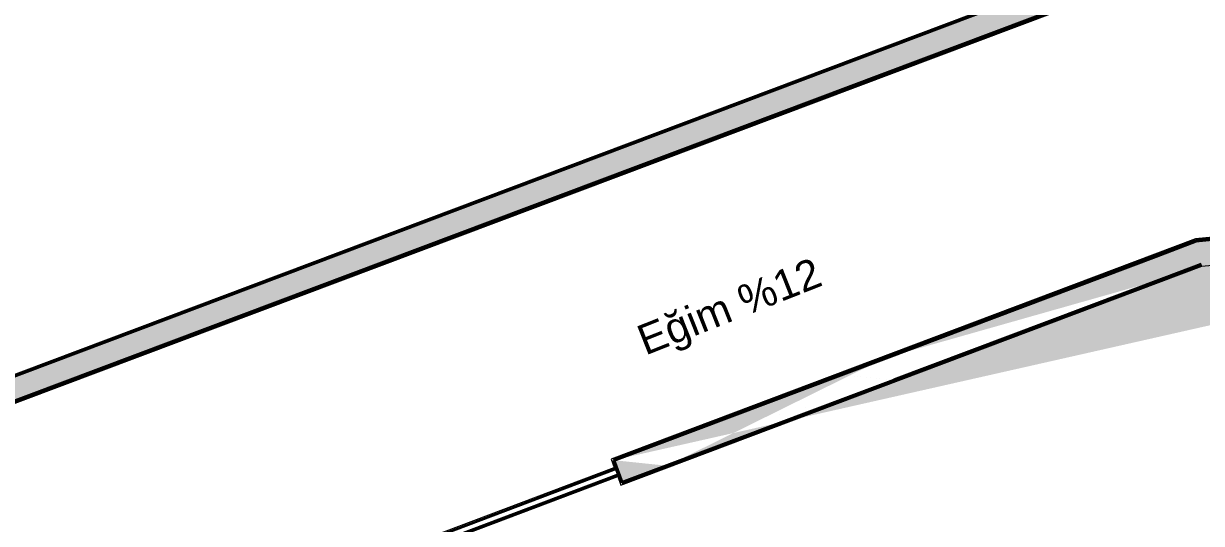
# Model space of a CAD drawing. Header units: millimetres. Extents: x 1443065 to 1517367, y 3763150 to 3779068.
# Drawn here: x 1459361 to 1461308, y 3771063 to 3771890 of the extents above; entities that cross this region are included whole.
import ezdxf

# ---------------------------------------------------------------- set-up
doc = ezdxf.new("R2010")
doc.units = ezdxf.units.MM
for name, color, linetype, lineweight in [('DUVAR', 2, 'Continuous', 35), ('MAHAL', 52, 'Continuous', 13), ('SIVA', 3, 'Continuous', 9), ('TASIYICI', 170, 'Continuous', 50)]:
    doc.layers.add(name, color=color, linetype=linetype, lineweight=lineweight)
doc.layers.add('m-TAR_duvar', color=8, linetype='Continuous')
doc.styles.get("Standard").update_dxf_attribs({"font": 'arial.ttf'})

msp = doc.modelspace()

# ---------------------------------------------------------------- hatches: boundary and pattern name
at = {"layer": 'm-TAR_duvar'}
h = msp.add_hatch(dxfattribs=at)
h.set_pattern_fill('ANSI33', color=256, scale=2)
h.set_pattern_definition([(45, (41376.27593911299, -87954.95218463708), (-8.98025612106915, 8.98025612106915), []), (45, (41385.25619911309, -87954.95218463708), (-8.98025612106915, 8.98025612106915), [6.349999999999998, -3.174999999999998])])
h.paths.add_polyline_path([(1468550.253414117, 3768891.252441424), (1468533.095370013, 3769060.221673954), (1468495.984223342, 3769224.963176902), (1468434.721924397, 3769382.582752867), (1468352.726190179, 3769530.196097689), (1468251.182359656, 3769665.047313714), (1468131.670884695, 3769783.461870975), (1467995.50551088, 3769884.916249757), (1467847.417700702, 3769966.002626396), (1467615.388477347, 3770075.210865597), (1467161.938721484, 3770314.51886569), (1466940.518188952, 3770444.618626637), (1465472.807016073, 3771328.63724239), (1465005.281385974, 3771588.016858303), (1464791.075802385, 3771685.45772771), (1464519.422678325, 3771809.03114789), (1464164.987988717, 3771939.614649037), (1462653.648056829, 3772143.014773095), (1461191.075413848, 3772002.71771699), (1458848.137455886, 3771120.182887568), (1458902.112527551, 3764847.082881062), (1468605.666121543, 3764847.081557482)])
h.paths.add_polyline_path([(1458941.769839807, 3764887.082875652), (1458888.376296794, 3771092.596359704), (1461200.193835795, 3771963.4087901), (1462652.880125062, 3772102.757499241), (1464155.290126703, 3771900.559188807), (1464504.206367332, 3771772.008836253), (1464774.513162954, 3771649.047853018), (1464987.268893078, 3771552.266513492), (1465452.779000716, 3771294.005093909), (1466920.066708924, 3770410.241535592), (1467142.461940199, 3770279.56907223), (1467597.527279979, 3770039.408448124), (1467829.278265789, 3769930.331165847), (1467973.845579379, 3769851.172458424), (1468105.515879235, 3769753.067278658), (1468220.971041102, 3769638.67180424), (1468319.104835329, 3769508.349150302), (1468398.428343211, 3769365.546498032), (1468457.618771872, 3769213.257562955), (1468493.543525597, 3769053.782622062), (1468510.281159053, 3768888.953515535), (1468565.114291981, 3764887.081563013)], flags=16)
h.paths.add_polyline_path([(1465758.094350583, 3765847.082044376), (1465638.094350583, 3765847.082044376), (1465638.094350583, 3765967.082044376), (1465758.094350583, 3765967.082044376)], flags=0)
h.paths.add_polyline_path([(1466538.225859903, 3765847.08182339), (1466538.225859903, 3765967.081823389), (1466658.225859903, 3765967.081823389), (1466658.225859903, 3765847.08182339)], flags=0)
h.paths.add_polyline_path([(1465038.094350582, 3765847.082167826), (1464918.094350582, 3765847.082167826), (1464918.094350582, 3765967.082167825), (1465038.094350582, 3765967.082167825)], flags=0)
h.paths.add_polyline_path([(1465758.226153097, 3766436.576768087), (1465658.226153097, 3766436.576768087), (1465658.226153097, 3766536.576768084), (1465658.289652649, 3766670.965309028), (1465038.226153097, 3766670.965309033), (1465038.226153097, 3766536.576768084), (1465038.226153097, 3766436.576768087), (1464938.226153097, 3766436.576768087), (1464938.226153097, 3766536.576768084), (1464983.226153097, 3766536.576768084), (1464983.226153097, 3766715.96530903), (1465668.289652648, 3766715.965309027), (1465668.289652648, 3766725.965309162), (1465713.289652648, 3766725.965309162), (1465713.289652648, 3766715.965309027), (1465713.289652648, 3766536.576768084), (1465758.226153097, 3766536.576768084)], flags=0)
h.paths.add_polyline_path([(1467471.216320699, 3765317.083054137), (1467471.216320699, 3765377.083054137), (1467531.216320699, 3765377.083054137), (1467531.216320699, 3765317.083054137)], flags=0)
h.paths.add_polyline_path([(1466538.226153097, 3766436.576768084), (1466538.226153097, 3766556.576768084), (1466658.226153097, 3766556.576768084), (1466658.226153097, 3766436.576768084)], flags=0)
h.paths.add_polyline_path([(1467431.111415376, 3765847.082132505), (1467431.111415376, 3765947.082132506), (1467531.111415376, 3765947.082132506), (1467531.111415376, 3765847.082132505)], flags=0)
h.paths.add_polyline_path([(1465713.289652648, 3766815.965309162), (1465668.289652649, 3766815.965309162), (1465668.289652648, 3767203.192335309), (1464983.226153097, 3767203.192335309), (1464983.226153097, 3767446.576768085), (1465043.226153097, 3767446.576768086), (1465043.226153097, 3767406.576768085), (1465023.226153097, 3767406.576768085), (1465023.226153097, 3767243.333338404), (1465673.289652649, 3767243.333338414), (1465673.289652649, 3767406.576768084), (1465653.289652648, 3767406.576768084), (1465653.289652648, 3767446.576768085), (1465713.289652648, 3767446.576768085), (1465713.289652648, 3767203.192335317)], flags=0)
h.paths.add_polyline_path([(1464158.226276748, 3765847.082167826), (1464038.226276748, 3765847.082167826), (1464038.226276748, 3765967.082167825), (1464158.226276748, 3765967.082167825)], flags=0)
h.paths.add_polyline_path([(1464028.053965708, 3765847.082739007), (1463928.053965708, 3765847.082739007), (1463928.053965708, 3765947.082739005), (1464028.053965708, 3765947.082739005)], flags=0)
h.paths.add_polyline_path([(1467965.61181516, 3765317.083054137), (1467965.61181516, 3765377.083054137), (1468025.61181516, 3765377.083054137), (1468025.61181516, 3765317.083054137)], flags=0)
h.paths.add_polyline_path([(1467431.111415375, 3766436.576768083), (1467431.111415375, 3766536.576768084), (1467531.111415375, 3766536.576768084), (1467531.111415375, 3766436.576768083)], flags=0)
h.paths.add_polyline_path([(1467965.61181516, 3765847.082787108), (1467965.61181516, 3765907.08278711), (1468025.61181516, 3765907.08278711), (1468025.61181516, 3765847.082787108)], flags=0)
h.paths.add_polyline_path([(1464158.226276748, 3766436.576768082), (1464038.226276748, 3766436.576768082), (1464038.226276748, 3766556.576768083), (1464158.226276748, 3766556.576768083)], flags=0)
h.paths.add_polyline_path([(1466538.226153097, 3767196.576768085), (1466538.226153097, 3767316.576768085), (1466658.226153097, 3767316.576768085), (1466658.226153097, 3767196.576768085)], flags=0)
h.paths.add_polyline_path([(1464028.226276748, 3766436.577339263), (1463928.226276749, 3766436.577339263), (1463928.226276749, 3766536.577339263), (1464028.226276748, 3766536.577339263)], flags=0)
h.paths.add_polyline_path([(1463339.885343998, 3765847.082739007), (1463239.885343998, 3765847.082739007), (1463239.885343998, 3765947.082739005), (1463339.885343998, 3765947.082739005)], flags=0)
h.paths.add_polyline_path([(1467431.11140303, 3767196.576768085), (1467431.11140303, 3767296.576768085), (1467531.11140303, 3767296.576768085), (1467531.11140303, 3767196.576768085)], flags=0)
h.paths.add_polyline_path([(1464158.226276748, 3767196.576768084), (1464038.226276748, 3767196.576768084), (1464038.226276748, 3767316.576768084), (1464158.226276748, 3767316.576768084)], flags=0)
h.paths.add_polyline_path([(1464028.226276748, 3767196.577339267), (1463928.226276749, 3767196.577339267), (1463928.226276749, 3767296.577339265), (1464028.226276748, 3767296.577339265)], flags=0)
h.paths.add_polyline_path([(1465713.289652648, 3767847.586973235), (1465653.289652648, 3767847.586973231), (1465653.289652648, 3767887.586973233), (1465673.289652649, 3767887.586973233), (1465673.289652649, 3768050.830402905), (1465023.226153097, 3768050.83040291), (1465023.226153097, 3767887.586973233), (1465043.226153097, 3767887.586973233), (1465043.226153097, 3767847.586973233), (1464983.226153097, 3767847.586973233), (1464983.226153097, 3768090.97140601), (1465668.289652648, 3768090.971406001), (1465668.289652649, 3768477.188227284), (1465713.289652649, 3768477.188227284), (1465713.289652648, 3768090.971406001)], flags=0)
h.paths.add_polyline_path([(1463339.88559576, 3766436.576768083), (1463239.88559576, 3766436.576768083), (1463239.88559576, 3766536.576768084), (1463339.88559576, 3766536.576768084)], flags=0)
h.paths.add_polyline_path([(1466538.226153097, 3767976.576768085), (1466538.226153097, 3768096.576768084), (1466658.226153097, 3768096.576768084), (1466658.226153097, 3767976.576768085)], flags=0)
h.paths.add_polyline_path([(1467431.111415376, 3767996.576768084), (1467431.111415376, 3768096.576768084), (1467531.111415376, 3768096.576768084), (1467531.111415376, 3767996.576768084)], flags=0)
h.paths.add_polyline_path([(1462493.545034798, 3765847.082739007), (1462333.545034798, 3765847.082739007), (1462333.545034798, 3765947.082739005), (1462448.54531895, 3765947.082739005), (1462448.54531895, 3766436.576768083), (1462333.545318951, 3766436.576768083), (1462333.545318951, 3766536.576768084), (1462493.54531895, 3766536.576768084), (1462493.54531895, 3766436.576768083), (1462493.54531895, 3765947.082739005)], flags=0)
h.paths.add_polyline_path([(1464158.226276748, 3767976.576768085), (1464038.226276748, 3767976.576768085), (1464038.226276748, 3768096.576768086), (1464158.226276748, 3768096.576768086)], flags=0)
h.paths.add_polyline_path([(1464028.226276748, 3767996.577339267), (1463928.226276749, 3767996.577339267), (1463928.226276749, 3768096.577339267), (1464028.226276748, 3768096.577339267)], flags=0)
h.paths.add_polyline_path([(1465713.289652649, 3768567.188227282), (1465668.289652649, 3768567.188227284), (1465668.289652649, 3768577.188227139), (1464983.226153097, 3768577.188227139), (1464983.226153097, 3768756.576768088), (1464928.226153097, 3768756.576768088), (1464928.226153097, 3768856.576768088), (1465038.226153097, 3768856.576768088), (1465038.226153097, 3768756.576768088), (1465038.226153097, 3768622.18822714), (1465658.289652649, 3768622.18822714), (1465658.289652649, 3768756.576768088), (1465658.226153097, 3768756.576768088), (1465658.226153097, 3768856.576768088), (1465758.226153097, 3768856.576768088), (1465758.226153097, 3768756.576768088), (1465713.289652649, 3768756.576768088), (1465713.289652649, 3768577.188227139)], flags=0)
h.paths.add_polyline_path([(1465758.226153097, 3768756.576768088), (1465658.226153097, 3768756.576768088), (1465658.226153097, 3768856.576768088), (1465758.226153097, 3768856.576768088)], flags=0)
h.paths.add_polyline_path([(1466538.226153097, 3768736.576768088), (1466538.226153097, 3768856.576768088), (1466658.226153097, 3768856.576768088), (1466658.226153097, 3768736.576768088)], flags=0)
h.paths.add_polyline_path([(1462493.554493747, 3767196.576768085), (1462333.554493748, 3767196.576395947), (1462333.554493748, 3767296.576395947), (1462493.554493747, 3767296.576768085)], flags=0)
h.paths.add_polyline_path([(1467431.111415376, 3768756.576768088), (1467431.111415376, 3768856.576768088), (1467531.111415376, 3768856.576768088), (1467531.111415376, 3768756.576768088)], flags=0)
h.paths.add_polyline_path([(1464158.226276748, 3768736.576768088), (1464038.226276748, 3768736.576768088), (1464038.226276748, 3768856.576768088), (1464158.226276748, 3768856.576768088)], flags=0)
h.paths.add_polyline_path([(1461693.54533395, 3765847.082739007), (1461593.54533395, 3765847.082739007), (1461593.54533395, 3765947.082739005), (1461693.54533395, 3765947.082739005)], flags=0)
h.paths.add_polyline_path([(1464028.226276748, 3768756.577339267), (1463928.226276749, 3768756.577339267), (1463928.226276749, 3768856.577339267), (1464028.226276748, 3768856.577339267)], flags=0)
h.paths.add_polyline_path([(1467500.324546312, 3768902.52356485), (1467448.894598356, 3768933.425999271), (1467479.797032779, 3768984.855947228), (1467531.226980735, 3768953.953512805)], flags=0)
h.paths.add_polyline_path([(1465758.226153097, 3769327.081870657), (1465638.226153097, 3769327.081870657), (1465638.226153097, 3769447.081870657), (1465758.226153097, 3769447.081870657)], flags=0)
h.paths.add_polyline_path([(1461693.54533395, 3766436.576768083), (1461593.545333949, 3766436.576768083), (1461593.545333949, 3766536.576768082), (1461693.54533395, 3766536.576768082)], flags=0)
h.paths.add_polyline_path([(1465038.226153096, 3769327.081870657), (1464918.226153095, 3769327.081870657), (1464918.226153095, 3769447.081870657), (1465038.226153096, 3769447.081870657)], flags=0)
h.paths.add_polyline_path([(1462493.545318029, 3767996.576768084), (1462333.545318029, 3767996.576768084), (1462333.545318029, 3768096.576768084), (1462493.545318029, 3768096.576768084)], flags=0)
h.paths.add_polyline_path([(1463339.885657585, 3768756.576768088), (1463239.885657585, 3768756.576768088), (1463239.885657585, 3768856.576768088), (1463339.885657585, 3768856.576768088)], flags=0)
h.paths.add_polyline_path([(1464158.226153097, 3769327.081870657), (1464038.226153097, 3769327.081870657), (1464038.226153097, 3769447.081870657), (1464158.226153097, 3769447.081870657)], flags=0)
h.paths.add_polyline_path([(1461693.54533395, 3767196.576768085), (1461593.54533395, 3767196.576768085), (1461593.54533395, 3767296.576768084), (1461693.54533395, 3767296.576768084)], flags=0)
h.paths.add_polyline_path([(1464028.226276748, 3769347.082441838), (1463928.226276749, 3769347.082441838), (1463928.226276749, 3769447.082441839), (1464028.226276748, 3769447.082441839)], flags=0)
h.paths.add_polyline_path([(1462493.5452103, 3768676.576768087), (1462393.5452103, 3768676.576768087), (1462393.5452103, 3768856.576768088), (1462493.5452103, 3768856.576768088)], flags=0)
h.paths.add_polyline_path([(1463339.885657585, 3769347.081870656), (1463239.885657585, 3769347.081870656), (1463239.885657585, 3769447.081870657), (1463339.885657585, 3769447.081870657)], flags=0)
h.paths.add_polyline_path([(1460793.545457601, 3765847.082739007), (1460693.545457601, 3765847.082739007), (1460693.545457601, 3765947.082739005), (1460793.545457601, 3765947.082739005)], flags=0)
h.paths.add_polyline_path([(1461693.54533395, 3767996.576768084), (1461593.54533395, 3767996.576768084), (1461593.54533395, 3768096.576768084), (1461693.54533395, 3768096.576768084)], flags=0)
h.paths.add_polyline_path([(1460793.545457601, 3766436.576768083), (1460693.545457601, 3766436.576768083), (1460693.545457601, 3766536.576768082), (1460793.545457601, 3766536.576768082)], flags=0)
h.paths.add_polyline_path([(1465038.225677913, 3770304.320988387), (1464938.22577328, 3770304.320988387), (1464938.22577328, 3770444.320974083), (1464968.225983089, 3770486.320939989), (1465078.225758975, 3770421.320957274)], flags=0)
h.paths.add_polyline_path([(1460793.545457601, 3767196.576768085), (1460693.545457601, 3767196.576768085), (1460693.545457601, 3767296.576768084), (1460793.545457601, 3767296.576768084)], flags=0)
h.paths.add_polyline_path([(1462493.545382177, 3769347.081870656), (1462393.545382177, 3769347.081870656), (1462393.545382177, 3769447.081870657), (1462493.545382177, 3769447.081870657)], flags=0)
h.paths.add_polyline_path([(1461693.54533395, 3768756.576768088), (1461593.54533395, 3768756.576768088), (1461593.54533395, 3768856.576768088), (1461693.54533395, 3768856.576768088)], flags=0)
h.paths.add_polyline_path([(1464138.226153097, 3770315.62996178), (1464038.226153097, 3770315.62996178), (1464038.226153097, 3770415.629961781), (1464138.226153097, 3770415.629961781)], flags=0)
h.paths.add_polyline_path([(1464028.226104872, 3770315.63053296), (1463928.226104871, 3770315.63053296), (1463928.226104871, 3770415.630532962), (1464028.226104872, 3770415.630532962)], flags=0)
h.paths.add_polyline_path([(1460053.545158449, 3765847.082739007), (1459893.545158449, 3765847.082739007), (1459893.545158449, 3765947.082739005), (1459893.545444002, 3766436.576768083), (1459893.545444002, 3766536.576768084), (1459893.554766217, 3767196.576768085), (1459893.554766217, 3767296.576768085), (1459893.545444002, 3767996.576768084), (1459893.545444002, 3768096.576768084), (1460053.545444002, 3768096.576768084), (1460053.545444002, 3767996.576768084), (1459923.545444005, 3767996.576768084), (1459923.55476622, 3767296.576750628), (1460053.554766217, 3767296.576674982), (1460053.554766217, 3767196.576674981), (1459923.554766217, 3767196.576750629), (1459923.554766217, 3766536.576768084), (1460053.545444002, 3766536.576768084), (1460053.545444002, 3766436.576768083), (1459938.545444002, 3766436.576768083), (1459938.545444002, 3765947.082739005), (1460053.545158449, 3765947.082739005)], flags=0)
h.paths.add_polyline_path([(1460793.545457601, 3767996.576768084), (1460693.545457601, 3767996.576768084), (1460693.545457601, 3768096.576768084), (1460793.545457601, 3768096.576768084)], flags=0)
h.paths.add_polyline_path([(1463339.88559576, 3770315.62996178), (1463239.88559576, 3770315.62996178), (1463239.88559576, 3770415.629961781), (1463339.88559576, 3770415.629961781)], flags=0)
h.paths.add_polyline_path([(1461693.545382177, 3769347.081870656), (1461593.545382177, 3769347.081870656), (1461593.545382177, 3769447.081870657), (1461693.545382177, 3769447.081870657)], flags=0)
h.paths.add_polyline_path([(1464138.226153097, 3770936.734342605), (1464038.226153097, 3770936.734342605), (1464038.226153097, 3771036.734342603), (1464138.226153097, 3771036.734342603)], flags=0)
h.paths.add_polyline_path([(1464028.226104872, 3770936.734913785), (1463928.226104871, 3770936.734913785), (1463928.226104871, 3771036.734913785), (1464028.226104872, 3771036.734913785)], flags=0)
h.paths.add_polyline_path([(1460793.545457601, 3768756.576768088), (1460693.545457601, 3768756.576768088), (1460693.545457601, 3768811.576768088), (1459993.545567653, 3768811.576768088), (1459993.545567653, 3768676.576768087), (1459893.545567653, 3768676.576768087), (1459893.545567653, 3768856.576768088), (1459993.545567653, 3768856.576768088), (1460693.545457601, 3768856.576768088), (1460793.545457601, 3768856.576768088)], flags=0)
h.paths.add_polyline_path([(1462493.5452103, 3770315.62996178), (1462393.5452103, 3770315.62996178), (1462393.5452103, 3770415.629961781), (1462493.5452103, 3770415.629961781)], flags=0)
h.paths.add_polyline_path([(1463339.88559576, 3770936.734342603), (1463239.88559576, 3770936.734342603), (1463239.88559576, 3771036.734342603), (1463339.88559576, 3771036.734342603)], flags=0)
h.paths.add_polyline_path([(1460793.545505829, 3769347.081870656), (1460693.545505828, 3769347.081870656), (1460693.545505828, 3769447.081870657), (1460793.545505829, 3769447.081870657)], flags=0)
h.paths.add_polyline_path([(1461693.545471747, 3770315.62996178), (1461593.545471747, 3770315.62996178), (1461593.545471747, 3770415.629961781), (1461693.545471747, 3770415.629961781)], flags=0)
h.paths.add_polyline_path([(1462493.5452103, 3770936.734342603), (1462393.5452103, 3770936.734342603), (1462393.5452103, 3771036.734342603), (1462493.5452103, 3771036.734342603)], flags=0)
h.paths.add_polyline_path([(1461693.545471747, 3770936.734342603), (1461593.545471747, 3770936.734342603), (1461593.545471747, 3770994.83654541), (1460806.624818666, 3770749.36487998), (1460358.52254776, 3770578.535410448), (1460343.535542019, 3770615.63017229), (1460793.530975847, 3770787.181295037), (1461593.545471747, 3771036.737455855), (1461593.545471747, 3771036.734342603), (1461693.545471747, 3771036.734342603)], flags=0)
h.paths.add_polyline_path([(1459993.545505828, 3769347.081870656), (1459893.545505828, 3769347.081870656), (1459893.545505828, 3769447.081870657), (1459993.545505828, 3769447.081870657)], flags=0)
h.paths.add_polyline_path([(1460793.545631299, 3770315.629961779), (1460693.5456313, 3770315.629961779), (1460693.5456313, 3770415.629961779), (1460793.545631299, 3770415.629961779)], flags=0)
h.paths.add_polyline_path([(1462415.819662517, 3771597.818278851), (1461615.917283004, 3771521.178482242), (1461308.494439183, 3771491.723977237), (1461247.164207404, 3771468.18165961), (1460800.689059203, 3771300.003932), (1460725.730555957, 3771271.768801989), (1460425.36665768, 3771158.627991707), (1460350.595313018, 3771130.463232427), (1460336.495536273, 3771167.895731659), (1460411.360460227, 3771196.095657677), (1460711.724060481, 3771309.236412079), (1460786.495703166, 3771337.401227237), (1461232.829290336, 3771505.525659912), (1461299.247642485, 3771531.021217171), (1461612.102287715, 3771560.996149809), (1462412.099736636, 3771637.644812608), (1462491.624732486, 3771645.273321682), (1462495.44419812, 3771605.456082555)], flags=0)
h.paths.add_polyline_path([(1459993.545229781, 3770315.629961779), (1459893.545229781, 3770315.629961779), (1459893.545229781, 3770415.629961779), (1459993.545229781, 3770415.629961779)], flags=0)
h.paths.add_polyline_path([(1459414.303350156, 3770330.633756847), (1459374.303418105, 3770330.633756847), (1459374.303418105, 3770415.633780092), (1459414.303350156, 3770415.633780092)], flags=0)
h.paths.add_polyline_path([(1459975.450384324, 3770989.153959704), (1459900.585460369, 3770960.954033683), (1459886.485385602, 3770998.386532912), (1459961.350607579, 3771026.586458933)], flags=0)
h.paths.add_polyline_path([(1459413.79343242, 3770633.329653095), (1459373.793351357, 3770633.329653095), (1459373.793351357, 3770676.329710437), (1459377.963441318, 3770718.959697437), (1459393.113451904, 3770759.269648147), (1459416.103410428, 3770795.679666948), (1459445.973384089, 3770826.689653945), (1459481.503414815, 3770851.019673897), (1459521.21337027, 3770867.659651589), (1459563.793289369, 3770875.829660248), (1459576.793360418, 3770837.329679084), (1459541.293430036, 3770830.149703573), (1459507.963406747, 3770815.879681062), (1459478.07331652, 3770795.36964829), (1459452.763396209, 3770769.419648597), (1459433.023380941, 3770739.009656859), (1459419.603395169, 3770705.339663577), (1459414.793449348, 3770670.829691838)], flags=0)
h = msp.add_hatch(dxfattribs=at)
h.set_pattern_fill('ANSI33', color=256, scale=2)
h.set_pattern_definition([(45, (41376.27591022779, -87954.95007695211), (-8.98025612106915, 8.98025612106915), []), (45, (41385.25617022789, -87954.95007695211), (-8.98025612106915, 8.98025612106915), [6.349999999999998, -3.174999999999998])])
edge = h.paths.add_edge_path()
edge.add_line((1462491.624969869, 3771645.272653567), (1462495.444435505, 3771605.455414409))
edge.add_line((1461247.16417852, 3771468.183767294), (1461308.494410291, 3771491.726084919))
edge.add_line((1461232.829261451, 3771505.527767597), (1461299.2476136, 3771531.023324856))
edge.add_line((1462415.819633631, 3771597.820386535), (1462495.454419283, 3771605.459173453))
edge.add_line((1462412.000167995, 3771637.637625693), (1462491.634953646, 3771645.276412613))
edge.add_line((1461308.494410296, 3771491.726084921), (1461615.917254119, 3771521.180589928))
edge.add_line((1461299.2476136, 3771531.023324856), (1461612.10225883, 3771560.998257494))
edge.add_line((1461615.917254119, 3771521.180589928), (1462415.919173389, 3771597.829683463))
edge.add_line((1461612.10225883, 3771560.998257494), (1462412.099707751, 3771637.646920292))
edge.add_line((1460336.495507389, 3771167.897839343), (1460350.595284133, 3771130.465340113))
edge.add_line((1460350.595284133, 3771130.465340113), (1460425.46050611, 3771158.665266132))
edge.add_line((1460336.495507389, 3771167.897839343), (1460411.360431343, 3771196.097765363))
edge.add_line((1460725.730527071, 3771271.770909673), (1460800.595451026, 3771299.970798438))
edge.add_line((1460711.630452304, 3771309.203446156), (1460786.495674281, 3771337.403334921))
edge.add_line((1460425.366628794, 3771158.630099392), (1460725.824106365, 3771271.806001907))
edge.add_line((1460411.26685205, 3771196.062635874), (1460711.724031596, 3771309.238519764))
edge.add_line((1460800.689030319, 3771300.006039684), (1461247.16417852, 3771468.183767294))
edge.add_line((1460786.58895555, 3771337.438538913), (1461232.829261451, 3771505.527767597))

# ---------------------------------------------------------------- linework, layer by layer
at = {"layer": 'DUVAR'}
for p, q in [((1459966.639187259, 3771012.548214091), (1460341.784171316, 3771153.857339834)), ((1459970.164136179, 3771003.190076715), (1460345.309120236, 3771144.499202459))]:
    msp.add_line(p, q, dxfattribs=at)
at = {"layer": 'SIVA'}
for p, q in [((1459968.389190285, 3771016.413176127), (1460337.919251576, 3771155.607280051)), ((1459974.02917872, 3771001.440182757), (1460343.559169849, 3771140.634260252))]:
    msp.add_line(p, q, dxfattribs=at)
for points in [[(1459157.819765801, 3771190.886321331), (1461200.877688552, 3771960.462728265), (1462652.822501294, 3772099.740311387), (1464154.562758164, 3771897.632136975), (1464503.065115124, 3771769.234270563), (1464985.915919278, 3771549.588258718), (1465489.952598572, 3771268.983962997), (1467104.381580208, 3770298.465721643), (1467596.079549388, 3770036.776259082), (1467827.779300903, 3769927.723091039), (1467972.500643237, 3769848.435466045), (1468103.272192899, 3769750.999928934), (1468218.922960787, 3769636.406511521), (1468316.374771859, 3769506.989537989), (1468395.829719117, 3769363.953142985), (1468454.823307782, 3769212.017857223), (1468490.510967702, 3769053.595408458), (1468507.261103384, 3768889.000632125), (1468560.428063256, 3765010.083671337)], [(1460343.559169848, 3771140.634260252), (1460348.845759683, 3771126.599267113), (1461309.178750461, 3771488.777916239), (1462498.717218288, 3771602.755261091), (1462494.324566023, 3771648.54786728), (1461298.563222474, 3771533.97148773), (1460332.631046565, 3771169.646561212), (1460337.919251576, 3771155.607280051)]]:
    msp.add_lwpolyline(points, dxfattribs=at)
at = {"layer": 'TASIYICI'}
for p, q in [((1458848.137427, 3771120.18499525), (1461191.075384963, 3772002.719824673)), ((1458888.37626791, 3771092.598467387), (1461200.193806909, 3771963.410897782)), ((1461299.247613599, 3771531.023324855), (1461612.10225883, 3771560.998257493)), ((1461232.82926145, 3771505.527767596), (1461299.2476136, 3771531.023324855)), ((1460786.58895555, 3771337.438538913), (1461232.82926145, 3771505.527767596)), ((1461247.16417852, 3771468.183767293), (1461308.494410291, 3771491.726084918)), ((1460800.689030319, 3771300.006039683), (1461247.16417852, 3771468.183767293)), ((1460711.630452304, 3771309.203446154), (1460786.495674281, 3771337.40333492)), ((1460411.26685205, 3771196.062635873), (1460711.724031596, 3771309.238519763)), ((1460725.730527073, 3771271.770909672), (1460800.595451026, 3771299.970798437)), ((1460425.366628794, 3771158.630099391), (1460725.824106365, 3771271.806001906)), ((1460336.495507389, 3771167.897839342), (1460411.360431343, 3771196.097765361)), ((1460336.495507389, 3771167.897839342), (1460350.595284133, 3771130.465340112)), ((1460350.595284133, 3771130.465340112), (1460425.46050611, 3771158.66526613))]:
    msp.add_line(p, q, dxfattribs=at)

# ---------------------------------------------------------------- texts
at = {"layer": 'MAHAL', "insert": (1460690.57796642, 3771443.939082493), "char_height": 50, "width": 644.3062379773472, "attachment_point": 9, "rotation": 21.608782667267302}
msp.add_mtext('{\\f@Arial Unicode MS|b0|i0|c162|p34;Eğim %12}', dxfattribs=at)

doc.saveas('drawing.dxf')
